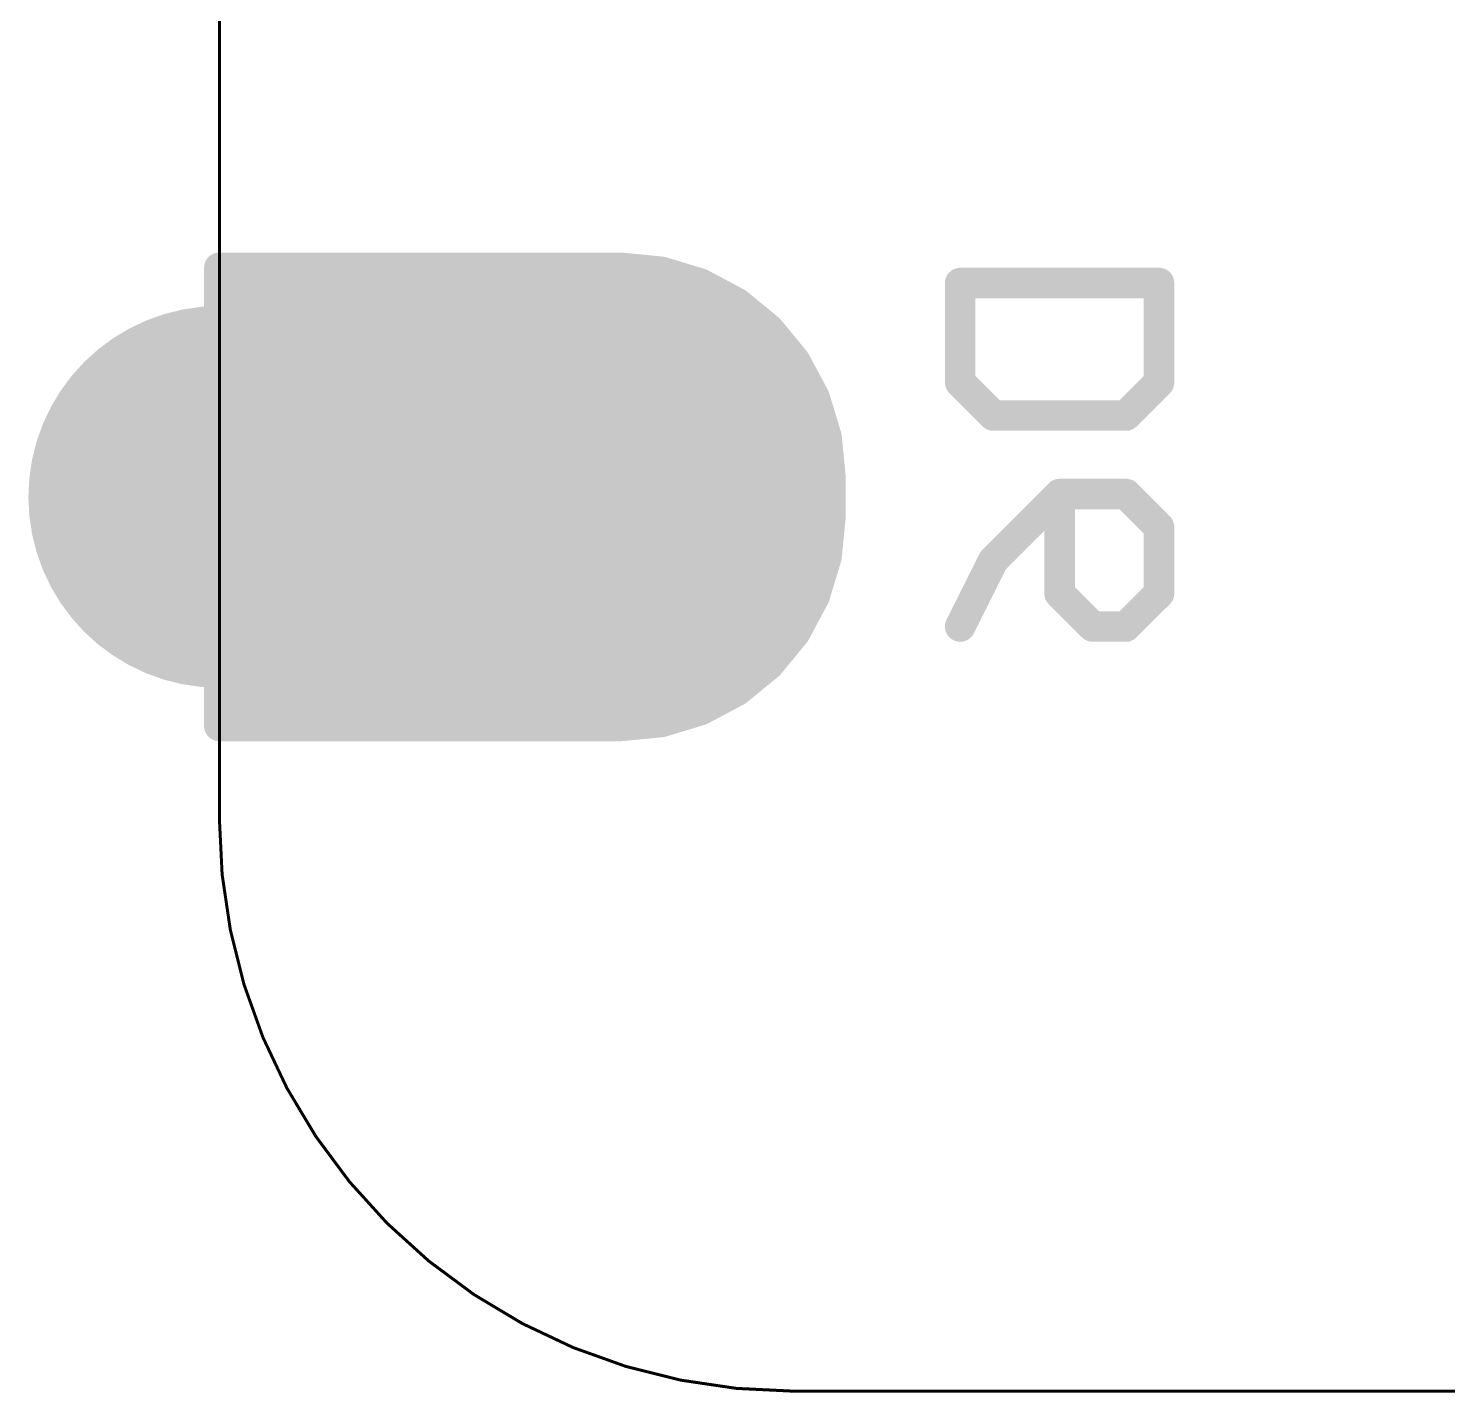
# Model space of a CAD drawing. Extents: x -1.3 to 17.8, y 13.1 to 34.3.
# Drawn here: x -1.27 to 3.449, y 13.15 to 17.687 of the extents above; entities that cross this region are included whole.
import ezdxf

# ---------------------------------------------------------------- set-up
doc = ezdxf.new("R2010")
doc.units = 0
for name, color, linetype in [('16', 175, 'CONTINUOUS'), ('17', 82, 'CONTINUOUS'), ('20', 213, 'CONTINUOUS'), ('26', 140, 'CONTINUOUS')]:
    doc.layers.add(name, color=color, linetype=linetype)

# ---------------------------------------------------------------- blocks, each defined once
blk = doc.blocks.new('ROUNDP')
at = {"const_width": 0.5}
blk.add_lwpolyline([(0, -0.25, 1), (0, 0.25, 1), (0, -0.25)], format="xyb", dxfattribs=at)

msp = doc.modelspace()

# ---------------------------------------------------------------- linework, layer by layer
at = {"layer": '16', "const_width": 0.1016}
for points in [[(0.6985, 16.891), (-0.635, 16.891)], [(-0.635, 16.891), (-0.635, 15.367)], [(0.8348, 16.8776), (0.6985, 16.891)], [(0.9658, 16.8378), (0.8348, 16.8776)], [(-0.635, 16.8402), (0.958, 16.8402)], [(1.0866, 16.7733), (0.9658, 16.8378)], [(1.1924, 16.6864), (1.0866, 16.7733)], [(-0.635, 16.7386), (1.1288, 16.7386)], [(1.2793, 16.5806), (1.1924, 16.6864)], [(-0.635, 16.637), (1.233, 16.637)], [(1.3438, 16.4598), (1.2793, 16.5806)], [(-0.635, 16.5354), (1.3034, 16.5354)], [(-0.635, 16.4338), (1.3517, 16.4338)], [(1.3836, 16.3288), (1.3438, 16.4598)], [(-0.635, 16.3322), (1.3825, 16.3322)], [(1.397, 16.1925), (1.3836, 16.3288)], [(-0.635, 16.2306), (1.3933, 16.2306)], [(1.397, 16.0655), (1.397, 16.1925)], [(-0.635, 16.129), (1.397, 16.129)], [(1.3836, 15.9292), (1.397, 16.0655)], [(-0.635, 16.0274), (1.3932, 16.0274)], [(-0.635, 15.9258), (1.3825, 15.9258)], [(1.3438, 15.7982), (1.3836, 15.9292)], [(-0.635, 15.8242), (1.3517, 15.8242)], [(1.2793, 15.6774), (1.3438, 15.7982)], [(-0.635, 15.7226), (1.3034, 15.7226)], [(1.1924, 15.5716), (1.2793, 15.6774)], [(-0.635, 15.621), (1.233, 15.621)], [(1.0866, 15.4847), (1.1924, 15.5716)], [(-0.635, 15.5194), (1.1288, 15.5194)], [(0.9658, 15.4202), (1.0866, 15.4847)], [(-0.635, 15.4178), (0.958, 15.4178)], [(0.6985, 15.367), (0.8348, 15.3804)], [(0.8348, 15.3804), (0.9658, 15.4202)], [(-0.635, 15.367), (0.6985, 15.367)]]:
    msp.add_lwpolyline(points, dxfattribs=at)
at = {"layer": '16', "const_width": 0.0508}
for points in [[(-0.635, 16.9164, 1), (-0.635, 16.8656)], [(-0.6096, 16.891, 1), (-0.6604, 16.891)], [(0.701, 16.9163, 1), (0.696, 16.8657)], [(0.6985, 16.8656, 1), (0.6985, 16.9164)], [(0.8421, 16.9019, 1), (0.8274, 16.8533)], [(0.8323, 16.8523, 1), (0.8373, 16.9029)], [(-0.635, 16.8656, 1), (-0.635, 16.8148)], [(0.9778, 16.8602, 1), (0.9538, 16.8154)], [(0.958, 16.8148, 1), (0.958, 16.8656)], [(0.9584, 16.8135, 1), (0.9732, 16.8621)], [(1.1027, 16.7929, 1), (1.0705, 16.7536)], [(1.0746, 16.7509, 1), (1.0985, 16.7957)], [(-0.635, 16.764, 1), (-0.635, 16.7132)], [(1.1288, 16.7132, 1), (1.1288, 16.764)], [(1.2121, 16.7025, 1), (1.1728, 16.6703)], [(1.1763, 16.6668, 1), (1.2085, 16.7061)], [(-0.635, 16.6624, 1), (-0.635, 16.6116)], [(1.233, 16.6116, 1), (1.233, 16.6624)], [(1.3017, 16.5925, 1), (1.2569, 16.5686)], [(1.2596, 16.5645, 1), (1.2989, 16.5967)], [(-0.635, 16.5608, 1), (-0.635, 16.51)], [(1.3034, 16.51, 1), (1.3034, 16.5608)], [(-0.635, 16.4592, 1), (-0.635, 16.4084)], [(1.3681, 16.4672, 1), (1.3195, 16.4524)], [(1.3214, 16.4478, 1), (1.3662, 16.4718)], [(1.3517, 16.4084, 1), (1.3517, 16.4592)], [(-0.635, 16.3576, 1), (-0.635, 16.3068)], [(1.4089, 16.3313, 1), (1.3583, 16.3263)], [(1.3825, 16.3068, 1), (1.3825, 16.3576)], [(1.3593, 16.3214, 1), (1.4079, 16.3361)], [(-0.635, 16.256, 1), (-0.635, 16.2052)], [(1.3933, 16.2052, 1), (1.3933, 16.256)], [(1.4224, 16.1925, 1), (1.3716, 16.1925)], [(1.3717, 16.19, 1), (1.4223, 16.195)], [(-0.635, 16.1544, 1), (-0.635, 16.1036)], [(1.397, 16.1036, 1), (1.397, 16.1544)], [(1.4223, 16.063, 1), (1.3717, 16.068)], [(-0.635, 16.0528, 1), (-0.635, 16.002)], [(1.3716, 16.0655, 1), (1.4224, 16.0655)], [(1.3932, 16.002, 1), (1.3932, 16.0528)], [(-0.635, 15.9512, 1), (-0.635, 15.9004)], [(1.3583, 15.9317, 1), (1.4089, 15.9267)], [(1.4079, 15.9219, 1), (1.3593, 15.9366)], [(1.3825, 15.9004, 1), (1.3825, 15.9512)], [(-0.635, 15.8496, 1), (-0.635, 15.7988)], [(1.3517, 15.7988, 1), (1.3517, 15.8496)], [(1.3195, 15.8056, 1), (1.3681, 15.7908)], [(1.3662, 15.7862, 1), (1.3214, 15.8102)], [(-0.635, 15.748, 1), (-0.635, 15.6972)], [(1.3034, 15.6972, 1), (1.3034, 15.748)], [(1.2569, 15.6894, 1), (1.3017, 15.6655)], [(1.2989, 15.6613, 1), (1.2596, 15.6935)], [(-0.635, 15.6464, 1), (-0.635, 15.5956)], [(1.233, 15.5956, 1), (1.233, 15.6464)], [(1.2085, 15.5519, 1), (1.1763, 15.5912)], [(1.1728, 15.5877, 1), (1.2121, 15.5555)], [(-0.635, 15.5448, 1), (-0.635, 15.494)], [(1.0705, 15.5044, 1), (1.1027, 15.4651)], [(1.0985, 15.4623, 1), (1.0746, 15.5071)], [(1.1288, 15.494, 1), (1.1288, 15.5448)], [(-0.635, 15.4432, 1), (-0.635, 15.3924)], [(0.8373, 15.3551, 1), (0.8323, 15.4057)], [(0.9538, 15.4426, 1), (0.9778, 15.3978)], [(0.958, 15.3924, 1), (0.958, 15.4432)], [(0.9732, 15.3959, 1), (0.9584, 15.4445)], [(-0.635, 15.3924, 1), (-0.635, 15.3416)], [(-0.6604, 15.367, 1), (-0.6096, 15.367)], [(0.696, 15.3923, 1), (0.701, 15.3417)], [(0.6985, 15.3416, 1), (0.6985, 15.3924)], [(0.8274, 15.4047, 1), (0.8421, 15.3561)]]:
    msp.add_lwpolyline(points, format="xyb", dxfattribs=at)
at = {"layer": '20', "const_width": 0.01}
for points in [[(-0.635, 15.06), (-0.635, 32.385)], [(1.27, 13.155), (15.24, 13.155)]]:
    msp.add_lwpolyline(points, dxfattribs=at)
at = {"layer": '20'}
for points, const_width in [([(-0.635, 15.06, 0.4142), (1.27, 13.155)], 0.01), ([(-0.6325, 15.06, 1), (-0.6375, 15.06)], 0.005), ([(-0.6375, 15.06, 1), (-0.6325, 15.06)], 0.005), ([(1.27, 13.1575, 1), (1.27, 13.1525)], 0.005), ([(1.27, 13.1525, 1), (1.27, 13.1575)], 0.005)]:
    msp.add_lwpolyline(points, format="xyb", dxfattribs=dict(at, const_width=const_width))
at = {"layer": '26', "const_width": 0.1016}
for points in [[(1.8282, 16.8402), (2.4892, 16.8402)], [(1.8282, 16.5097), (1.8282, 16.8402)], [(2.4892, 16.8402), (2.4892, 16.5097)], [(1.9384, 16.3996), (1.8282, 16.5097)], [(2.4892, 16.5097), (2.379, 16.3996)], [(2.379, 16.3996), (1.9384, 16.3996)], [(1.9384, 15.9182), (2.1587, 16.1386)], [(2.1587, 16.1386), (2.379, 16.1386)], [(2.1587, 15.8081), (2.1587, 16.1386)], [(2.379, 16.1386), (2.4892, 16.0284)], [(2.4892, 16.0284), (2.4892, 15.8081)], [(1.8282, 15.6979), (1.9384, 15.9182)], [(2.2689, 15.6979), (2.1587, 15.8081)], [(2.4892, 15.8081), (2.379, 15.6979)], [(2.379, 15.6979), (2.2689, 15.6979)]]:
    msp.add_lwpolyline(points, dxfattribs=at)
at = {"layer": '26', "const_width": 0.0508}
for points in [[(1.8282, 16.8656, 1), (1.8282, 16.8148)], [(1.8536, 16.8402, 1), (1.8028, 16.8402)], [(2.5146, 16.8402, 1), (2.4638, 16.8402)], [(2.4892, 16.8148, 1), (2.4892, 16.8656)], [(1.8028, 16.5097, 1), (1.8536, 16.5097)], [(1.8462, 16.5277, 1), (1.8103, 16.4918)], [(2.4638, 16.5097, 1), (2.5146, 16.5097)], [(2.5072, 16.4918, 1), (2.4712, 16.5277)], [(1.9384, 16.425, 1), (1.9384, 16.3742)], [(1.9204, 16.3816, 1), (1.9564, 16.4175)], [(2.3611, 16.4175, 1), (2.397, 16.3816)], [(2.379, 16.3742, 1), (2.379, 16.425)], [(2.1587, 16.164, 1), (2.1587, 16.1132)], [(2.1841, 16.1386, 1), (2.1333, 16.1386)], [(2.1767, 16.1206, 1), (2.1408, 16.1565)], [(2.397, 16.1565, 1), (2.3611, 16.1206)], [(2.379, 16.1132, 1), (2.379, 16.164)], [(2.5146, 16.0284, 1), (2.4638, 16.0284)], [(2.4712, 16.0104, 1), (2.5072, 16.0464)], [(1.9204, 15.9362, 1), (1.9564, 15.9003)], [(1.9611, 15.9069, 1), (1.9157, 15.9296)], [(2.1767, 15.826, 1), (2.1408, 15.7901)], [(2.5072, 15.7901, 1), (2.4712, 15.826)], [(2.1333, 15.8081, 1), (2.1841, 15.8081)], [(2.4638, 15.8081, 1), (2.5146, 15.8081)], [(1.8055, 15.7093, 1), (1.851, 15.6866)], [(2.2689, 15.7233, 1), (2.2689, 15.6725)], [(2.2509, 15.68, 1), (2.2868, 15.7159)], [(2.3611, 15.7159, 1), (2.397, 15.68)], [(2.379, 15.6725, 1), (2.379, 15.7233)]]:
    msp.add_lwpolyline(points, format="xyb", dxfattribs=at)

# ---------------------------------------------------------------- block references
at = {"layer": '17', "xscale": 1.5, "yscale": 1.5}
msp.add_blockref('ROUNDP', (0.635, 16.129), dxfattribs=at)
at = {"layer": '17', "xscale": 1.27, "yscale": 1.27, "rotation": 270}
msp.add_blockref('ROUNDP', (-0.635, 16.129), dxfattribs=at)

doc.saveas('drawing.dxf')
